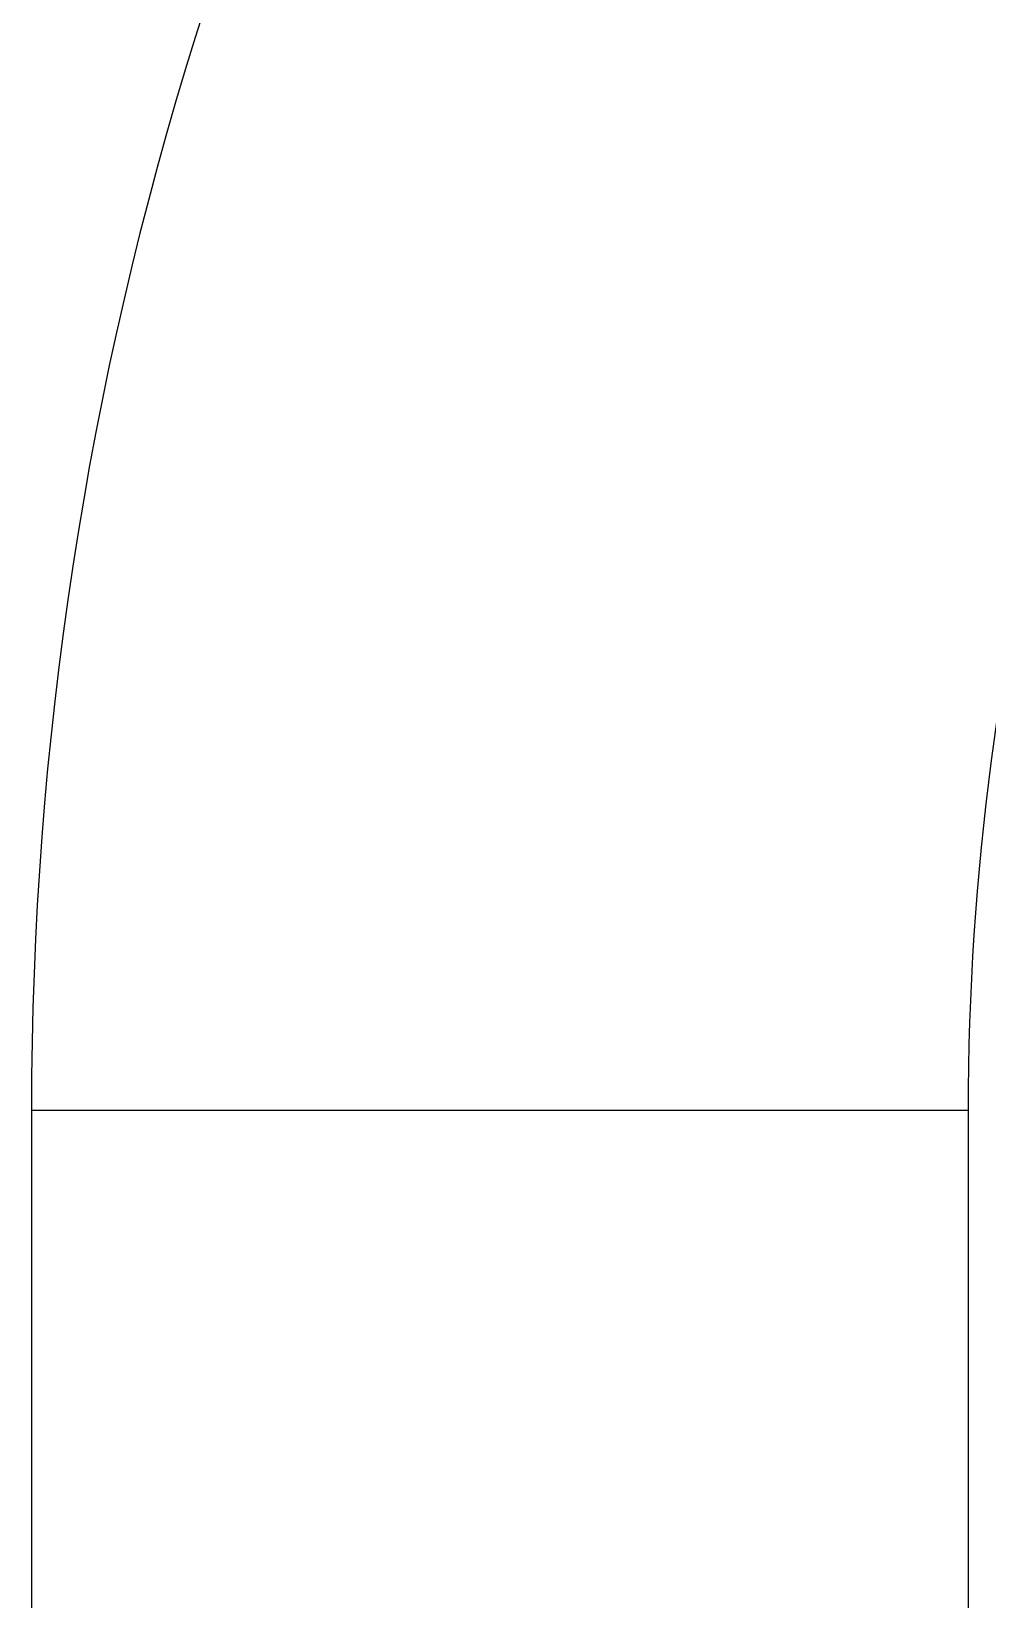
# Model space of a CAD drawing. Extents: x 1571 to 2360, y 0 to 579.
# Drawn here: x 1709.62 to 1721.87, y 166.02 to 186.12 of the extents above; entities that cross this region are included whole.
import ezdxf

# ---------------------------------------------------------------- set-up
doc = ezdxf.new("R2010")
doc.units = 0
doc.header["$LTSCALE"] = 10
doc.header["$MEASUREMENT"] = 0
doc.layers.add('1', color=7, linetype='CONTINUOUS')

msp = doc.modelspace()

# ---------------------------------------------------------------- linework, layer by layer
at = {"layer": '1', "color": 7, "linetype": 'Continuous', "lineweight": -3}
for p, q in [((1709.619, 172.289), (1709.619, 137.289)), ((1715.619, 172.289), (1709.619, 172.289)), ((1721.619, 172.289), (1715.619, 172.289)), ((1721.619, 172.289), (1721.619, 137.289))]:
    msp.add_line(p, q, dxfattribs=at)
for radius, start in [(46.136, 145.3178), (34.136, 149.8666)]:
    msp.add_arc((1755.756, 172.289), radius, start, 180, dxfattribs=at)

doc.saveas('drawing.dxf')
